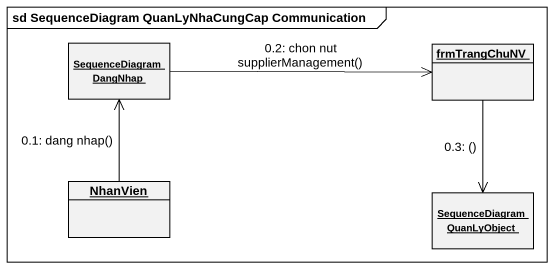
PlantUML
@startuml
mainframe sd SequenceDiagram QuanLyNhaCungCap Communication
hide circle
hide empty members
object "SequenceDiagram DangNhap" as SequenceDiagram_DangNhap
object frmTrangChuNV
object NhanVien
object "SequenceDiagram QuanLyObject" as SequenceDiagram_QuanLyObject
NhanVien -up-> SequenceDiagram_DangNhap : 0.1: dang nhap()
SequenceDiagram_DangNhap -right-> frmTrangChuNV : 0.2: chon nut supplierManagement()
frmTrangChuNV --> SequenceDiagram_QuanLyObject : 0.3: ()
@enduml
